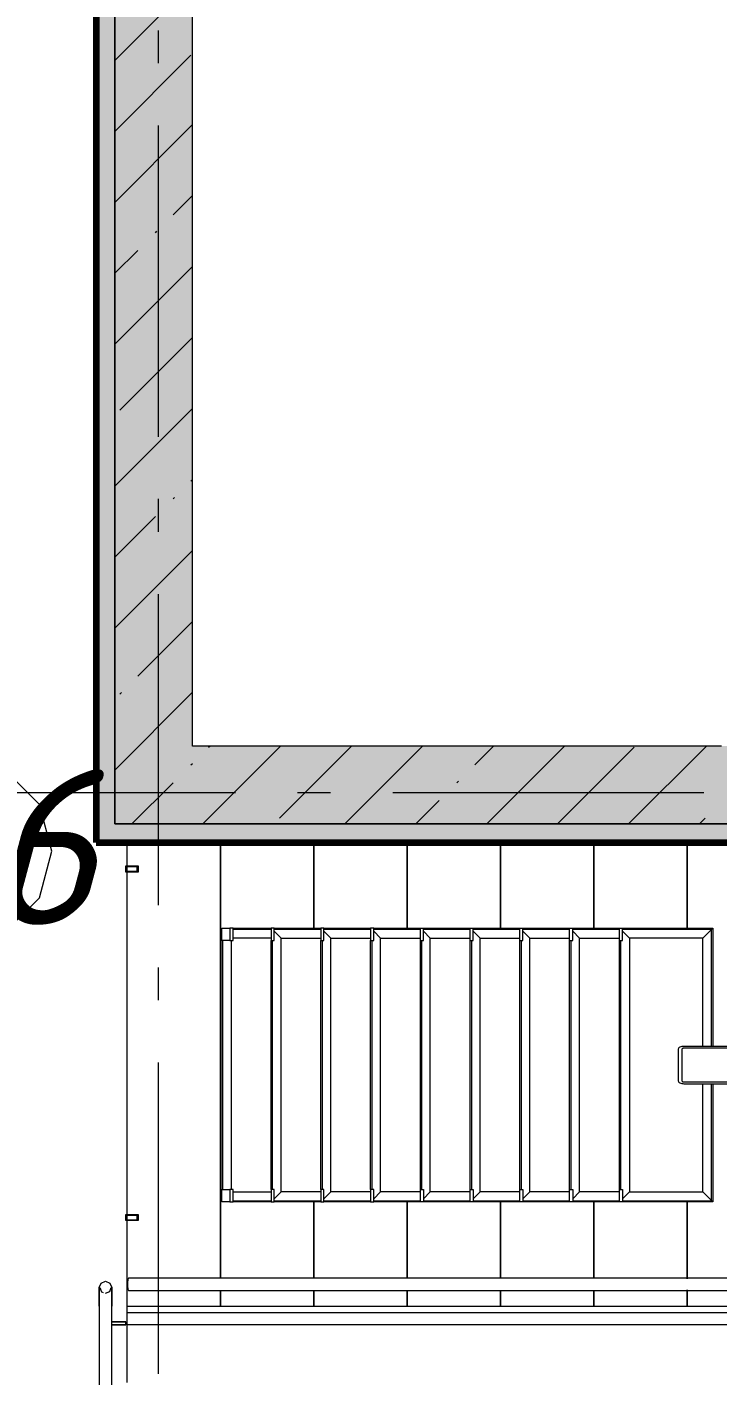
# Model space of a CAD drawing. Header units: millimetres. Extents: x -537608 to 253996, y -217170 to 186033.
# Drawn here: x -307199 to -304980, y 150400 to 154733 of the extents above; entities that cross this region are included whole.
import ezdxf

# ---------------------------------------------------------------- set-up
doc = ezdxf.new("R2010")
doc.units = ezdxf.units.MM
doc.layers.add('16) Лак 1.6м', color=160, linetype='Continuous', lineweight=90)
doc.layers.add('PDF _Геометрия', color=7, linetype='Continuous')
doc.layers.add('PDF _Текст', color=7, linetype='Continuous')
doc.layers.add('PDF _Сплошная заливка', color=7, linetype='Continuous', true_color=0xffffff)
doc.styles.add('PDF ISOCPEUR Italic', font='isocpeui.ttf')

msp = doc.modelspace()

# ---------------------------------------------------------------- hatches: boundary and pattern name
at = {"layer": 'PDF _Сплошная заливка', "transparency": 33554559}
for points in [[(-306916.1797, 152171.255), (-306666.1787, 152171.255), (-306666.1787, 156511.2541), (-306916.1797, 156511.2541), (-306916.1797, 154876.6478)], [(-301536.1813, 152171.255), (-301226.1819, 152171.255), (-301226.1819, 152421.256), (-306666.1787, 152421.256), (-306666.1787, 152171.255), (-301734.21, 152171.255)]]:
    msp.add_hatch(color=256, dxfattribs=at).paths.add_polyline_path(points)
at = {"layer": 'PDF _Сплошная заливка', "true_color": 0x56bc34, "transparency": 33554559}
msp.add_hatch(color=85, dxfattribs=at).paths.add_polyline_path([(-301536.1813, 152111.2544), (-301536.1813, 152171.255), (-306916.1797, 152171.255), (-306916.1797, 152111.2544), (-301734.21, 152111.2544)])

# ---------------------------------------------------------------- linework, layer by layer
at = {"layer": '16) Лак 1.6м'}
for points in [[(-307116.1804, 155060.9062), (-306976.1782, 155060.9062), (-306976.1782, 152111.2544)], [(-306976.1782, 152111.2544), (-301536.1813, 152111.2544), (-301536.1813, 150140.1436)]]:
    msp.add_lwpolyline(points, dxfattribs=at)
at = {"layer": 'PDF _Геометрия', "lineweight": 9}
for p, q in [((-306666.1787, 152421.256), (-306666.1787, 155120.9068)), ((-306976.1782, 155060.9062), (-306976.1782, 152111.2544)), ((-306916.1797, 152171.255), (-306916.1797, 155060.9062)), ((-306916.1797, 155060.9062), (-306916.1797, 152171.255)), ((-306916.1797, 154625.2625), (-306666.1787, 154875.2635)), ((-306916.1797, 154397.1635), (-306671.6558, 154641.6852)), ((-306916.1797, 154169.0667), (-306666.1787, 154419.0655)), ((-306728.6832, 154128.4642), (-306666.1787, 154190.9665)), ((-306785.702, 154071.4389), (-306780.9656, 154076.1819)), ((-306916.1797, 153940.9678), (-306842.7295, 154014.4158)), ((-306916.1797, 153712.8688), (-306666.1787, 153962.8697)), ((-306899.7569, 153501.1947), (-306666.1787, 153734.7708)), ((-306916.1797, 153256.673), (-306666.1787, 153506.6718)), ((-306671.6558, 153273.0957), (-306666.1787, 153278.5728)), ((-306728.6832, 153216.0705), (-306723.9381, 153220.8112)), ((-306916.1797, 153028.574), (-306785.702, 153159.0452)), ((-306916.1797, 152800.4751), (-306666.1787, 153050.476)), ((-306842.7295, 152645.8241), (-306666.1787, 152822.377)), ((-306916.1797, 152344.2793), (-306666.1787, 152594.2781)), ((-306899.7569, 152588.801), (-306895.0118, 152593.5418)), ((-304966.1808, 152421.256), (-306666.1787, 152421.256)), ((-306633.006, 152171.255), (-306383.0051, 152421.256)), ((-306614.6284, 152417.7251), (-306611.1061, 152421.256)), ((-306386.5358, 152189.6283), (-306154.9039, 152421.256)), ((-306176.8037, 152171.255), (-305926.8114, 152421.256)), ((-305759.2599, 152360.702), (-305698.7102, 152421.256)), ((-305720.6101, 152171.255), (-305470.6091, 152421.256)), ((-305492.509, 152171.255), (-305246.0389, 152417.7251)), ((-305264.4165, 152171.255), (-305014.4155, 152421.256)), ((-306671.6558, 152360.702), (-306666.9193, 152365.4429)), ((-306861.1071, 152171.255), (-306728.6832, 152303.6768)), ((-305816.2873, 152303.6768), (-305811.5423, 152308.4175)), ((-305948.7113, 152171.255), (-305873.3148, 152246.6515)), ((-305036.3154, 152171.255), (-305017.9464, 152189.6283)), ((-306666.1787, 152171.255), (-306916.1797, 152171.255)), ((-306916.1797, 152171.255), (-306666.1787, 152171.255)), ((-301536.1813, 152171.255), (-306666.1787, 152171.255)), ((-306666.1787, 152171.255), (-301536.1813, 152171.255)), ((-306976.1782, 152111.2544), (-306916.1797, 152111.2544)), ((-306916.1797, 152111.2544), (-301536.1813, 152111.2544)), ((-306881.1812, 152036.0926), (-306881.1812, 152016.0938)), ((-306878.1757, 152019.0929), (-306878.1757, 152033.0936)), ((-306844.1763, 152033.0936), (-306844.1763, 152019.0929)), ((-306841.1793, 152016.0938), (-306841.1793, 152036.0926)), ((-306881.1812, 150916.0939), (-306881.1812, 150896.0929)), ((-306841.1793, 150896.0929), (-306841.1793, 150916.0939)), ((-306878.1757, 150899.0942), (-306878.1757, 150913.0927)), ((-306844.1763, 150913.0927), (-306844.1763, 150899.0942)), ((-306960.1258, 150695.4248), (-306946.1746, 150701.0935)), ((-306946.1746, 150701.0935), (-306931.8446, 150695.0459)), ((-306875.153, 150699.9331), (-306875.5061, 150695.7068)), ((-306874.5932, 150703.7266), (-306875.153, 150699.9331)), ((-306873.844, 150706.8935), (-306874.5932, 150703.7266)), ((-306872.9484, 150709.2748), (-306873.844, 150706.8935)), ((-306871.9494, 150710.7538), (-306872.9484, 150709.2748)), ((-306870.8987, 150711.2555), (-306871.9494, 150710.7538)), ((-302981.459, 150711.2555), (-306870.8987, 150711.2555)), ((-306966.1798, 150681.0947), (-306960.1258, 150695.4248)), ((-306966.1798, 150681.0947), (-306966.1798, 150674.8253)), ((-306966.1798, 150680.0462), (-306966.1798, 150681.0947)), ((-306966.1798, 150668.9176), (-306966.1798, 150680.0462)), ((-306966.1798, 150674.8253), (-306966.1798, 150657.3282)), ((-306966.1798, 150647.795), (-306966.1798, 150668.9176)), ((-306966.1798, 150657.3282), (-306966.1798, 150632.2614)), ((-306964.6814, 150681.0947), (-306958.6531, 150667.4342)), ((-306958.6531, 150667.4342), (-306954.0974, 150665.6666)), ((-306946.1746, 150662.5944), (-306932.5163, 150668.6162)), ((-306932.5163, 150668.6162), (-306927.6765, 150681.0947)), ((-306931.8446, 150695.0459), (-306926.1779, 150681.0947)), ((-306926.1779, 150681.0947), (-306926.1779, 150674.8253)), ((-306926.1779, 150680.0462), (-306926.1779, 150681.0947)), ((-306926.1779, 150668.9176), (-306926.1779, 150680.0462)), ((-306926.1779, 150674.8253), (-306926.1779, 150657.3282)), ((-306926.1779, 150647.795), (-306926.1779, 150668.9176)), ((-306926.1779, 150657.3282), (-306926.1779, 150632.2614)), ((-306875.5061, 150695.7068), (-306875.618, 150691.2567)), ((-306875.618, 150691.2567), (-306875.5061, 150686.8065)), ((-306875.5061, 150686.8065), (-306875.153, 150682.5781)), ((-306875.153, 150682.5781), (-306874.5932, 150678.7867)), ((-306874.5932, 150678.7867), (-306873.844, 150675.6198)), ((-306873.844, 150675.6198), (-306872.9484, 150673.2364)), ((-306872.9484, 150673.2364), (-306871.9494, 150671.7573)), ((-306871.9494, 150671.7573), (-306870.8987, 150671.2557)), ((-306870.8987, 150671.2557), (-302981.459, 150671.2557)), ((-306966.1798, 150621.0941), (-306966.1798, 150647.795)), ((-306966.1798, 150632.2614), (-306966.1798, 150621.0941)), ((-306966.1798, 150621.0941), (-306966.1798, 150301.0941)), ((-306926.1779, 150621.0941), (-306926.1779, 150647.795)), ((-306926.1779, 150632.2614), (-306926.1779, 150621.0941)), ((-306926.1779, 150301.0941), (-306926.1779, 150621.0941)), ((-306921.1745, 150571.0938), (-306924.7139, 150571.0938)), ((-306924.7139, 150571.0938), (-306921.1745, 150571.0938)), ((-306921.1745, 150571.0938), (-306881.1812, 150571.0938)), ((-306881.1812, 150571.0938), (-306921.1745, 150571.0938)), ((-306881.1812, 150570.9237), (-306881.1812, 150571.0938)), ((-306881.1812, 150571.0938), (-306881.1812, 150570.9237)), ((-306881.1812, 150570.9237), (-306881.1812, 150571.0938)), ((-306881.1812, 150571.0938), (-306881.1812, 150570.9237)), ((-306881.1812, 150570.4243), (-306881.1812, 150570.9237)), ((-306881.1812, 150570.9237), (-306881.1812, 150570.4243)), ((-306881.1812, 150570.4243), (-306881.1812, 150570.9237)), ((-306881.1812, 150570.9237), (-306881.1812, 150570.4243)), ((-306881.1812, 150569.6298), (-306881.1812, 150570.4243)), ((-306881.1812, 150570.4243), (-306881.1812, 150569.6298)), ((-306881.1812, 150569.6298), (-306881.1812, 150570.4243)), ((-306881.1812, 150570.4243), (-306881.1812, 150569.6298)), ((-306881.1812, 150568.5942), (-306881.1812, 150569.6298)), ((-306881.1812, 150569.6298), (-306881.1812, 150568.5942)), ((-306881.1812, 150568.5942), (-306881.1812, 150569.6298)), ((-306881.1812, 150569.6298), (-306881.1812, 150568.5942)), ((-306876.1778, 150601.2568), (-302976.18, 150601.2568)), ((-306926.8583, 150561.0934), (-306921.1745, 150561.0934)), ((-306921.1745, 150561.0934), (-306926.8583, 150561.0934)), ((-306921.1745, 150561.0934), (-306881.1812, 150561.0934)), ((-306881.1812, 150561.0934), (-306921.1745, 150561.0934)), ((-306881.1812, 150567.3887), (-306881.1812, 150568.5942)), ((-306881.1812, 150568.5942), (-306881.1812, 150567.3887)), ((-306881.1812, 150567.3887), (-306881.1812, 150568.5942)), ((-306881.1812, 150568.5942), (-306881.1812, 150567.3887)), ((-306881.1812, 150566.0947), (-306881.1812, 150567.3887)), ((-306881.1812, 150567.3887), (-306881.1812, 150566.0947)), ((-306881.1812, 150566.0947), (-306881.1812, 150567.3887)), ((-306881.1812, 150567.3887), (-306881.1812, 150566.0947)), ((-306881.1812, 150566.0947), (-306881.1812, 150564.7986)), ((-306881.1812, 150564.7986), (-306881.1812, 150566.0947)), ((-306881.1812, 150566.0947), (-306881.1812, 150564.7986)), ((-306881.1812, 150564.7986), (-306881.1812, 150566.0947)), ((-306881.1812, 150564.7986), (-306881.1812, 150563.593)), ((-306881.1812, 150563.593), (-306881.1812, 150564.7986)), ((-306881.1812, 150564.7986), (-306881.1812, 150563.593)), ((-306881.1812, 150563.593), (-306881.1812, 150564.7986)), ((-306881.1812, 150563.593), (-306881.1812, 150562.5574)), ((-306881.1812, 150562.5574), (-306881.1812, 150563.593)), ((-306881.1812, 150563.593), (-306881.1812, 150562.5574)), ((-306881.1812, 150562.5574), (-306881.1812, 150563.593)), ((-306881.1812, 150562.5574), (-306881.1812, 150561.7629)), ((-306881.1812, 150561.7629), (-306881.1812, 150562.5574)), ((-306881.1812, 150562.5574), (-306881.1812, 150561.7629)), ((-306881.1812, 150561.7629), (-306881.1812, 150562.5574)), ((-306881.1812, 150561.7629), (-306881.1812, 150561.2635)), ((-306881.1812, 150561.2635), (-306881.1812, 150561.7629)), ((-306881.1812, 150561.7629), (-306881.1812, 150561.2635)), ((-306881.1812, 150561.2635), (-306881.1812, 150561.7629)), ((-306881.1812, 150561.2635), (-306881.1812, 150561.0934)), ((-306881.1812, 150561.0934), (-306881.1812, 150561.2635)), ((-306881.1812, 150561.2635), (-306881.1812, 150561.0934)), ((-306881.1812, 150561.0934), (-306881.1812, 150561.2635)), ((-302976.18, 150561.257), (-306876.1778, 150561.257))]:
    msp.add_line(p, q, dxfattribs=at)
at = {"layer": 'PDF _Геометрия', "color": 253, "lineweight": 9, "true_color": 0xaaaaaa}
for p, q in [((-306776.1774, 154615.9229), (-306776.1774, 154721.7557)), ((-306776.1774, 153415.9227), (-306776.1774, 154415.9222)), ((-306776.1774, 153110.0891), (-306776.1774, 153215.9219)), ((-306776.1774, 151910.091), (-306776.1774, 152910.0884)), ((-307158.5075, 152233.6885), (-307268.3081, 152343.4978)), ((-306528.6825, 152271.2554), (-307528.6863, 152271.2554)), ((-306222.8511, 152271.2554), (-306328.6817, 152271.2554)), ((-305022.8465, 152271.2554), (-306022.8503, 152271.2554)), ((-307118.3161, 152083.6901), (-307158.5075, 152233.6885)), ((-306576.1766, 150710.7538), (-306576.1766, 152111.2544)), ((-306576.1766, 152111.2544), (-306576.1766, 150710.7538)), ((-306276.1754, 151836.2555), (-306276.1754, 152111.2544)), ((-306276.1754, 152111.2544), (-306276.1754, 151836.2555)), ((-305976.1829, 151836.2555), (-305976.1829, 152111.2544)), ((-305976.1829, 152111.2544), (-305976.1829, 151836.2555)), ((-305676.1818, 151836.2555), (-305676.1818, 152111.2544)), ((-305676.1818, 152111.2544), (-305676.1818, 151836.2555)), ((-305376.1806, 151836.2555), (-305376.1806, 152111.2544)), ((-305376.1806, 152111.2544), (-305376.1806, 151836.2555)), ((-305076.1795, 151836.2555), (-305076.1795, 152111.2544)), ((-305076.1795, 152111.2544), (-305076.1795, 151836.2555)), ((-307158.5075, 151933.6895), (-307118.3161, 152083.6901)), ((-307268.3081, 151823.8824), (-307158.5075, 151933.6895)), ((-306573.9203, 151796.2557), (-306573.9203, 151836.2555)), ((-306572.6028, 151796.2557), (-306572.6028, 151836.2555)), ((-306572.6028, 151836.2555), (-306546.862, 151836.2555)), ((-306535.348, 151836.2555), (-306413.9214, 151836.2555)), ((-306413.9214, 151832.2553), (-306535.348, 151832.2553)), ((-306403.9145, 151836.2555), (-306253.914, 151836.2555)), ((-306253.914, 151832.2553), (-306403.9145, 151832.2553)), ((-306381.92, 151804.2561), (-306403.9145, 151826.255)), ((-306403.9145, 151826.255), (-306381.92, 151804.2561)), ((-306243.9156, 151836.2555), (-306093.915, 151836.2555)), ((-306093.915, 151832.2553), (-306243.9156, 151832.2553)), ((-306221.921, 151804.2561), (-306243.9156, 151826.255)), ((-306243.9156, 151826.255), (-306221.921, 151804.2561)), ((-306083.9167, 151836.2555), (-305933.9162, 151836.2555)), ((-305933.9162, 151832.2553), (-306083.9167, 151832.2553)), ((-306061.9221, 151804.2561), (-306083.9167, 151826.255)), ((-306083.9167, 151826.255), (-306061.9221, 151804.2561)), ((-305933.9162, 151836.2555), (-305923.9178, 151836.2555)), ((-305933.9162, 151796.2557), (-305933.9162, 151836.2555)), ((-305923.9178, 151796.2557), (-305923.9178, 151836.2555)), ((-305923.9178, 151836.2555), (-305773.9173, 151836.2555)), ((-305773.9173, 151832.2553), (-305923.9178, 151832.2553)), ((-305901.9147, 151804.2561), (-305923.9178, 151826.255)), ((-305923.9178, 151826.255), (-305901.9147, 151804.2561)), ((-305773.9173, 151836.2555), (-305763.9189, 151836.2555)), ((-305773.9173, 151796.2557), (-305773.9173, 151836.2555)), ((-305763.9189, 151796.2557), (-305763.9189, 151836.2555)), ((-305763.9189, 151836.2555), (-305613.9183, 151836.2555)), ((-305613.9183, 151832.2553), (-305763.9189, 151832.2553)), ((-305741.9157, 151804.2561), (-305763.9189, 151826.255)), ((-305763.9189, 151826.255), (-305741.9157, 151804.2561)), ((-305613.9183, 151836.2555), (-305603.9201, 151836.2555)), ((-305613.9183, 151796.2557), (-305613.9183, 151836.2555)), ((-305603.9201, 151796.2557), (-305603.9201, 151836.2555)), ((-305603.9201, 151836.2555), (-305453.9195, 151836.2555)), ((-305453.9195, 151832.2553), (-305603.9201, 151832.2553)), ((-305581.9169, 151804.2561), (-305603.9201, 151826.255)), ((-305603.9201, 151826.255), (-305581.9169, 151804.2561)), ((-305453.9195, 151836.2555), (-305443.9211, 151836.2555)), ((-305453.9195, 151796.2557), (-305453.9195, 151836.2555)), ((-305443.9211, 151796.2557), (-305443.9211, 151836.2555)), ((-305443.9211, 151836.2555), (-305293.9206, 151836.2555)), ((-305293.9206, 151832.2553), (-305443.9211, 151832.2553)), ((-305421.918, 151804.2561), (-305443.9211, 151826.255)), ((-305443.9211, 151826.255), (-305421.918, 151804.2561)), ((-305293.9206, 151836.2555), (-305283.9223, 151836.2555)), ((-305293.9206, 151796.2557), (-305293.9206, 151836.2555)), ((-305283.9223, 151796.2557), (-305283.9223, 151836.2555)), ((-305283.9223, 151836.2555), (-304993.9194, 151836.2555)), ((-304997.9153, 151832.2553), (-305283.9223, 151832.2553)), ((-305261.919, 151804.2561), (-305283.9223, 151826.255)), ((-305283.9223, 151826.255), (-305261.919, 151804.2561)), ((-305025.9209, 151804.2561), (-304993.9194, 151836.2555)), ((-304993.9194, 151836.2555), (-305025.9209, 151804.2561)), ((-304997.9153, 151456.2548), (-304997.9153, 151832.2553)), ((-304993.9194, 151836.2555), (-304993.9194, 151456.2548)), ((-306573.9203, 150996.257), (-306573.9203, 151796.2557)), ((-306546.862, 151796.2557), (-306572.6028, 151796.2557)), ((-306569.9159, 151796.2557), (-306569.9159, 150996.257)), ((-306541.9188, 151796.2557), (-306541.9188, 150996.257)), ((-306413.9214, 151804.2561), (-306535.348, 151804.2561)), ((-306413.9214, 150996.257), (-306413.9214, 151796.2557)), ((-306409.9169, 151796.2557), (-306409.9169, 150996.257)), ((-306381.92, 150988.2566), (-306381.92, 151804.2561)), ((-306381.92, 151804.2561), (-306253.914, 151804.2561)), ((-306253.914, 150996.257), (-306253.914, 151796.2557)), ((-306249.9181, 151796.2557), (-306249.9181, 150996.257)), ((-306221.921, 150988.2566), (-306221.921, 151804.2561)), ((-306221.921, 151804.2561), (-306093.915, 151804.2561)), ((-306093.915, 150996.257), (-306093.915, 151796.2557)), ((-306089.9192, 151796.2557), (-306089.9192, 150996.257)), ((-306061.9221, 150988.2566), (-306061.9221, 151804.2561)), ((-306061.9221, 151804.2561), (-305933.9162, 151804.2561)), ((-305933.9162, 150996.257), (-305933.9162, 151796.2557)), ((-305933.9162, 151796.2557), (-305923.9178, 151796.2557)), ((-305929.9202, 151796.2557), (-305929.9202, 150996.257)), ((-305901.9147, 150988.2566), (-305901.9147, 151804.2561)), ((-305901.9147, 151804.2561), (-305773.9173, 151804.2561)), ((-305773.9173, 150996.257), (-305773.9173, 151796.2557)), ((-305773.9173, 151796.2557), (-305763.9189, 151796.2557)), ((-305769.9214, 151796.2557), (-305769.9214, 150996.257)), ((-305741.9157, 150988.2566), (-305741.9157, 151804.2561)), ((-305741.9157, 151804.2561), (-305613.9183, 151804.2561)), ((-305613.9183, 150996.257), (-305613.9183, 151796.2557)), ((-305613.9183, 151796.2557), (-305603.9201, 151796.2557)), ((-305609.9139, 151796.2557), (-305609.9139, 150996.257)), ((-305581.9169, 150988.2566), (-305581.9169, 151804.2561)), ((-305581.9169, 151804.2561), (-305453.9195, 151804.2561)), ((-305453.9195, 150996.257), (-305453.9195, 151796.2557)), ((-305453.9195, 151796.2557), (-305443.9211, 151796.2557)), ((-305449.915, 151796.2557), (-305449.915, 150996.257)), ((-305421.918, 150988.2566), (-305421.918, 151804.2561)), ((-305421.918, 151804.2561), (-305293.9206, 151804.2561)), ((-305293.9206, 150996.257), (-305293.9206, 151796.2557)), ((-305293.9206, 151796.2557), (-305283.9223, 151796.2557)), ((-305289.9161, 151796.2557), (-305289.9161, 150996.257)), ((-305025.9209, 151804.2561), (-305261.919, 151804.2561)), ((-305261.919, 151804.2561), (-305261.919, 150988.2566)), ((-305025.9209, 151456.2548), (-305025.9209, 151804.2561)), ((-306776.1774, 151604.2575), (-306776.1774, 151710.0902)), ((-305104.5037, 151449.0123), (-305104.8482, 151447.2555)), ((-305104.8482, 151447.2555), (-305104.8482, 151345.2551)), ((-305103.4703, 151450.7002), (-305104.5037, 151449.0123)), ((-305101.791, 151452.2568), (-305103.4703, 151450.7002)), ((-305099.5347, 151453.6197), (-305101.791, 151452.2568)), ((-305096.7875, 151454.7392), (-305099.5347, 151453.6197)), ((-305093.6528, 151455.5702), (-305096.7875, 151454.7392)), ((-305090.2512, 151456.0826), (-305093.6528, 151455.5702)), ((-305092.6452, 151447.8411), (-305092.7572, 151447.2555)), ((-305092.7572, 151447.2555), (-305092.7572, 151345.2551)), ((-305092.3008, 151448.4031), (-305092.6452, 151447.8411)), ((-305091.741, 151448.9219), (-305092.3008, 151448.4031)), ((-305090.9918, 151449.3762), (-305091.741, 151448.9219)), ((-305090.0703, 151449.7508), (-305090.9918, 151449.3762)), ((-305086.7117, 151456.2548), (-305090.2512, 151456.0826)), ((-305089.0283, 151450.0286), (-305090.0703, 151449.7508)), ((-305087.8915, 151450.1986), (-305089.0283, 151450.0286)), ((-305086.7117, 151450.2567), (-305087.8915, 151450.1986)), ((-304881.1219, 151456.2548), (-305086.7117, 151456.2548)), ((-304881.1219, 151450.2567), (-305086.7117, 151450.2567)), ((-306776.1774, 150404.2572), (-306776.1774, 151404.2567)), ((-305104.8482, 151345.2551), (-305104.5037, 151343.5004)), ((-305104.5037, 151343.5004), (-305103.4703, 151341.8125)), ((-305103.4703, 151341.8125), (-305101.791, 151340.2559)), ((-305101.791, 151340.2559), (-305099.5347, 151338.8909)), ((-305099.5347, 151338.8909), (-305096.7875, 151337.7735)), ((-305096.7875, 151337.7735), (-305093.6528, 151336.9404)), ((-305093.6528, 151336.9404), (-305090.2512, 151336.4279)), ((-305092.7572, 151345.2551), (-305092.6452, 151344.6716)), ((-305092.6452, 151344.6716), (-305092.3008, 151344.1075)), ((-305092.3008, 151344.1075), (-305091.741, 151343.5887)), ((-305091.741, 151343.5887), (-305090.9918, 151343.1344)), ((-305090.9918, 151343.1344), (-305090.0703, 151342.7619)), ((-305090.2512, 151336.4279), (-305086.7117, 151336.2557)), ((-305090.0703, 151342.7619), (-305089.0283, 151342.4842)), ((-305089.0283, 151342.4842), (-305087.8915, 151342.3141)), ((-305087.8915, 151342.3141), (-305086.7117, 151342.256)), ((-305086.7117, 151342.256), (-304881.1219, 151342.256)), ((-305086.7117, 151336.2557), (-304881.1219, 151336.2557)), ((-305025.9209, 150988.2566), (-305025.9209, 151336.2557)), ((-304997.9153, 150960.2553), (-304997.9153, 151336.2557)), ((-304993.9194, 151336.2557), (-304993.9194, 150956.2551)), ((-306573.9203, 150956.2551), (-306573.9203, 150996.257)), ((-306572.6028, 150956.2551), (-306572.6028, 150996.257)), ((-306572.6028, 150996.257), (-306546.862, 150996.257)), ((-306535.348, 150988.2566), (-306413.9214, 150988.2566)), ((-306535.348, 150960.2553), (-306413.9214, 150960.2553)), ((-306381.92, 150988.2566), (-306403.9145, 150966.2556)), ((-306403.9145, 150966.2556), (-306381.92, 150988.2566)), ((-306403.9145, 150960.2553), (-306253.914, 150960.2553)), ((-306253.914, 150988.2566), (-306381.92, 150988.2566)), ((-306221.921, 150988.2566), (-306243.9156, 150966.2556)), ((-306243.9156, 150966.2556), (-306221.921, 150988.2566)), ((-306243.9156, 150960.2553), (-306093.915, 150960.2553)), ((-306093.915, 150988.2566), (-306221.921, 150988.2566)), ((-306061.9221, 150988.2566), (-306083.9167, 150966.2556)), ((-306083.9167, 150966.2556), (-306061.9221, 150988.2566)), ((-306083.9167, 150960.2553), (-305933.9162, 150960.2553)), ((-305933.9162, 150988.2566), (-306061.9221, 150988.2566)), ((-305933.9162, 150996.257), (-305923.9178, 150996.257)), ((-305933.9162, 150956.2551), (-305933.9162, 150996.257)), ((-305923.9178, 150996.257), (-305923.9178, 150956.2551)), ((-305901.9147, 150988.2566), (-305923.9178, 150966.2556)), ((-305923.9178, 150966.2556), (-305901.9147, 150988.2566)), ((-305923.9178, 150960.2553), (-305773.9173, 150960.2553)), ((-305773.9173, 150988.2566), (-305901.9147, 150988.2566)), ((-305773.9173, 150996.257), (-305763.9189, 150996.257)), ((-305773.9173, 150956.2551), (-305773.9173, 150996.257)), ((-305763.9189, 150996.257), (-305763.9189, 150956.2551)), ((-305741.9157, 150988.2566), (-305763.9189, 150966.2556)), ((-305763.9189, 150966.2556), (-305741.9157, 150988.2566)), ((-305763.9189, 150960.2553), (-305613.9183, 150960.2553)), ((-305613.9183, 150988.2566), (-305741.9157, 150988.2566)), ((-305613.9183, 150996.257), (-305603.9201, 150996.257)), ((-305613.9183, 150956.2551), (-305613.9183, 150996.257)), ((-305603.9201, 150996.257), (-305603.9201, 150956.2551)), ((-305581.9169, 150988.2566), (-305603.9201, 150966.2556)), ((-305603.9201, 150966.2556), (-305581.9169, 150988.2566)), ((-305603.9201, 150960.2553), (-305453.9195, 150960.2553)), ((-305453.9195, 150988.2566), (-305581.9169, 150988.2566)), ((-305453.9195, 150996.257), (-305443.9211, 150996.257)), ((-305453.9195, 150956.2551), (-305453.9195, 150996.257)), ((-305443.9211, 150996.257), (-305443.9211, 150956.2551)), ((-305421.918, 150988.2566), (-305443.9211, 150966.2556)), ((-305443.9211, 150966.2556), (-305421.918, 150988.2566)), ((-305443.9211, 150960.2553), (-305293.9206, 150960.2553)), ((-305293.9206, 150988.2566), (-305421.918, 150988.2566)), ((-305293.9206, 150996.257), (-305283.9223, 150996.257)), ((-305293.9206, 150956.2551), (-305293.9206, 150996.257)), ((-305283.9223, 150996.257), (-305283.9223, 150956.2551)), ((-305261.919, 150988.2566), (-305283.9223, 150966.2556)), ((-305283.9223, 150966.2556), (-305261.919, 150988.2566)), ((-305283.9223, 150960.2553), (-304997.9153, 150960.2553)), ((-305261.919, 150988.2566), (-305025.9209, 150988.2566)), ((-304993.9194, 150956.2551), (-305025.9209, 150988.2566)), ((-305025.9209, 150988.2566), (-304993.9194, 150956.2551)), ((-306546.862, 150956.2551), (-306572.6028, 150956.2551)), ((-306413.9214, 150956.2551), (-306535.348, 150956.2551)), ((-306253.914, 150956.2551), (-306403.9145, 150956.2551)), ((-306276.1754, 150710.7538), (-306276.1754, 150956.2551)), ((-306276.1754, 150956.2551), (-306276.1754, 150710.7538)), ((-306093.915, 150956.2551), (-306243.9156, 150956.2551)), ((-305933.9162, 150956.2551), (-306083.9167, 150956.2551)), ((-305976.1829, 150710.7538), (-305976.1829, 150956.2551)), ((-305976.1829, 150956.2551), (-305976.1829, 150710.7538)), ((-305923.9178, 150956.2551), (-305933.9162, 150956.2551)), ((-305773.9173, 150956.2551), (-305923.9178, 150956.2551)), ((-305763.9189, 150956.2551), (-305773.9173, 150956.2551)), ((-305613.9183, 150956.2551), (-305763.9189, 150956.2551)), ((-305676.1818, 150710.7538), (-305676.1818, 150956.2551)), ((-305676.1818, 150956.2551), (-305676.1818, 150710.7538)), ((-305603.9201, 150956.2551), (-305613.9183, 150956.2551)), ((-305453.9195, 150956.2551), (-305603.9201, 150956.2551)), ((-305443.9211, 150956.2551), (-305453.9195, 150956.2551)), ((-305293.9206, 150956.2551), (-305443.9211, 150956.2551)), ((-305376.1806, 150710.7538), (-305376.1806, 150956.2551)), ((-305376.1806, 150956.2551), (-305376.1806, 150710.7538)), ((-305283.9223, 150956.2551), (-305293.9206, 150956.2551)), ((-304993.9194, 150956.2551), (-305283.9223, 150956.2551)), ((-305076.1795, 150709.2748), (-305076.1795, 150956.2551)), ((-305076.1795, 150956.2551), (-305076.1795, 150709.2748)), ((-306576.1766, 150621.2555), (-306576.1766, 150671.7573)), ((-306576.1766, 150671.7573), (-306576.1766, 150621.2555)), ((-306276.1754, 150621.2555), (-306276.1754, 150671.7573)), ((-306276.1754, 150671.7573), (-306276.1754, 150621.2555)), ((-305976.1829, 150621.2555), (-305976.1829, 150671.7573)), ((-305976.1829, 150671.7573), (-305976.1829, 150621.2555)), ((-305676.1818, 150621.2555), (-305676.1818, 150671.7573)), ((-305676.1818, 150671.7573), (-305676.1818, 150621.2555)), ((-305376.1806, 150621.2555), (-305376.1806, 150671.7573)), ((-305376.1806, 150671.7573), (-305376.1806, 150621.2555)), ((-305076.1795, 150621.2555), (-305076.1795, 150673.2364)), ((-305076.1795, 150673.2364), (-305076.1795, 150621.2555)), ((-306876.1778, 150621.2555), (-306576.1766, 150621.2555)), ((-306576.1766, 150621.2555), (-306276.1754, 150621.2555)), ((-306276.1754, 150621.2555), (-305976.1829, 150621.2555)), ((-305976.1829, 150621.2555), (-305676.1818, 150621.2555)), ((-305676.1818, 150621.2555), (-305376.1806, 150621.2555)), ((-305376.1806, 150621.2555), (-305076.1795, 150621.2555)), ((-305076.1795, 150621.2555), (-304776.1783, 150621.2555))]:
    msp.add_line(p, q, dxfattribs=at)
at = {"layer": 'PDF _Геометрия', "color": 9, "lineweight": 9, "true_color": 0xc0c0c0}
for p, q in [((-306876.1778, 152036.0926), (-306876.1778, 152111.2544)), ((-306876.1778, 152019.0929), (-306876.1778, 152033.255)), ((-306876.1778, 150915.6891), (-306876.1778, 152016.4986)), ((-306876.1778, 150898.9305), (-306876.1778, 150913.0927)), ((-306876.1778, 150375.6875), (-306876.1778, 150896.0929))]:
    msp.add_line(p, q, dxfattribs=at)
at = {"layer": 'PDF _Геометрия', "lineweight": 20}
for p, q in [((-306881.1812, 152016.0938), (-306881.1812, 152036.0926)), ((-306881.1812, 152036.0926), (-306841.1793, 152036.0926)), ((-306841.1793, 152016.0938), (-306881.1812, 152016.0938)), ((-306844.1763, 152033.0936), (-306878.1757, 152033.0936)), ((-306878.1757, 152033.0936), (-306878.1757, 152019.0929)), ((-306878.1757, 152019.0929), (-306844.1763, 152019.0929)), ((-306844.1763, 152019.0929), (-306844.1763, 152033.0936)), ((-306841.1793, 152036.0926), (-306841.1793, 152016.0938)), ((-306881.1812, 150896.0929), (-306881.1812, 150916.0939)), ((-306881.1812, 150916.0939), (-306841.1793, 150916.0939)), ((-306841.1793, 150916.0939), (-306841.1793, 150896.0929)), ((-306841.1793, 150896.0929), (-306881.1812, 150896.0929)), ((-306844.1763, 150913.0927), (-306878.1757, 150913.0927)), ((-306878.1757, 150913.0927), (-306878.1757, 150899.0942)), ((-306878.1757, 150899.0942), (-306844.1763, 150899.0942)), ((-306844.1763, 150899.0942), (-306844.1763, 150913.0927))]:
    msp.add_line(p, q, dxfattribs=at)
at = {"layer": 'PDF _Геометрия', "color": 253, "lineweight": 20, "true_color": 0xaaaaaa}
for p, q in [((-306535.348, 151836.2555), (-306546.862, 151836.2555)), ((-306546.862, 151836.2555), (-306546.862, 151796.2557)), ((-306535.348, 151796.2557), (-306535.348, 151836.2555)), ((-306403.9145, 151836.2555), (-306413.9214, 151836.2555)), ((-306413.9214, 151836.2555), (-306413.9214, 151796.2557)), ((-306403.9145, 151796.2557), (-306403.9145, 151836.2555)), ((-306243.9156, 151836.2555), (-306253.914, 151836.2555)), ((-306253.914, 151836.2555), (-306253.914, 151796.2557)), ((-306243.9156, 151796.2557), (-306243.9156, 151836.2555)), ((-306083.9167, 151836.2555), (-306093.915, 151836.2555)), ((-306093.915, 151836.2555), (-306093.915, 151796.2557)), ((-306083.9167, 151796.2557), (-306083.9167, 151836.2555)), ((-306546.862, 151796.2557), (-306535.348, 151796.2557)), ((-306413.9214, 151796.2557), (-306403.9145, 151796.2557)), ((-306253.914, 151796.2557), (-306243.9156, 151796.2557)), ((-306093.915, 151796.2557), (-306083.9167, 151796.2557)), ((-306535.348, 150996.257), (-306546.862, 150996.257)), ((-306546.862, 150996.257), (-306546.862, 150956.2551)), ((-306535.348, 150956.2551), (-306535.348, 150996.257)), ((-306403.9145, 150996.257), (-306413.9214, 150996.257)), ((-306413.9214, 150996.257), (-306413.9214, 150956.2551)), ((-306403.9145, 150956.2551), (-306403.9145, 150996.257)), ((-306243.9156, 150996.257), (-306253.914, 150996.257)), ((-306253.914, 150996.257), (-306253.914, 150956.2551)), ((-306243.9156, 150956.2551), (-306243.9156, 150996.257)), ((-306083.9167, 150996.257), (-306093.915, 150996.257)), ((-306093.915, 150996.257), (-306093.915, 150956.2551)), ((-306083.9167, 150956.2551), (-306083.9167, 150996.257)), ((-306546.862, 150956.2551), (-306535.348, 150956.2551)), ((-306413.9214, 150956.2551), (-306403.9145, 150956.2551)), ((-306253.914, 150956.2551), (-306243.9156, 150956.2551)), ((-306093.915, 150956.2551), (-306083.9167, 150956.2551))]:
    msp.add_line(p, q, dxfattribs=at)
at = {"layer": 'PDF _Сплошная заливка', "color": 85, "lineweight": 35, "true_color": 0x56bc34, "transparency": 33554559}
msp.add_solid([(-306916.1797, 152111.2544), (-306916.1797, 155060.9062), (-306976.1782, 152111.2544), (-306976.1782, 155060.9062)], dxfattribs=at)

# ---------------------------------------------------------------- texts
at = {"layer": 'PDF _Текст', "insert": (-308525.6416, 152096.9754), "char_height": 500, "attachment_point": 4, "style": 'PDF ISOCPEUR Italic'}
msp.add_mtext('3.006', dxfattribs=at)

doc.saveas('drawing.dxf')
